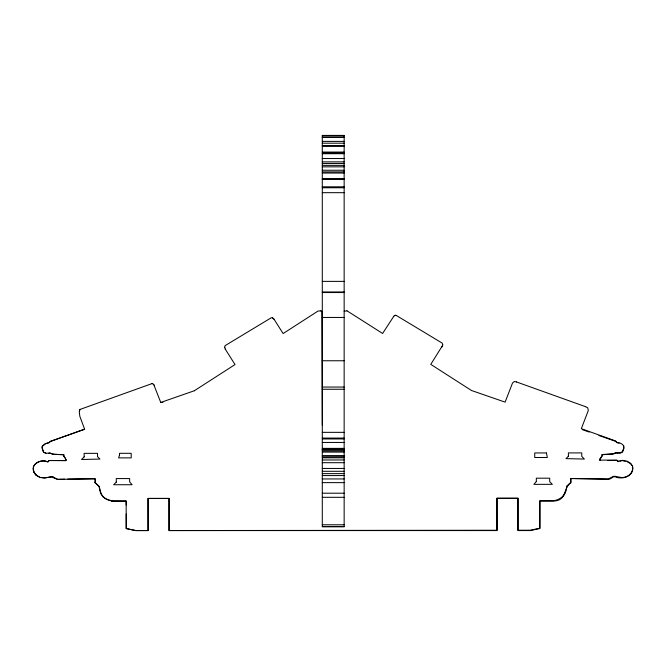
<?xml version="1.0" encoding="UTF-8"?>
<svg xmlns="http://www.w3.org/2000/svg" width="666" height="666" viewBox="0 0 666 666"><rect width="100%" height="100%" fill="white"/><g stroke="black" fill="none" stroke-linecap="round" stroke-linejoin="round"><path stroke-width="1" d="M442.715 344.797L442.224 343.132L395.995 315.284M111.597 500.965L126.174 501.09L112.546 501.098L105.927 498.917L103.072 497.002L101.149 493.997L99.251 486.63L95.138 482.758L95.246 478.921L67.741 479.12M65.584 458.716L63.736 455.935L63.811 454.778L53.521 454.279M151.981 383.608L79.92 409.473L79.279 411.879L79.828 416.292L84.582 429.137L50.275 441.483L49.259 442.449M566.558 487.712L566.899 486.013L570.862 482.326L570.745 478.488L608.366 478.912L613.702 476.257L615.168 476.357M566.724 486.704L566.791 486.255M442.624 345.363L442.74 344.797M272.819 317.982L271.37 317.69L226.015 345.105L224.933 345.912L224.725 347.286M566.575 487.712C566.125 494.838 560.381 500 553.463 500.699L539.851 500.715L539.86 528.188L530.278 530.228L517.982 530.236L517.973 498.101L496.969 498.118L497.019 530.253L169.064 530.552L169.039 498.418M79.371 410.839L79.937 409.473M442.64 345.363L430.769 364.377L471.503 390.509L505.111 402.131L512.537 382.983L514.368 381.501L516.516 381.959M49.284 442.449L45.271 443.814L42.233 446.295L42.174 448.684L43.523 452.231L45.829 453.263L50.05 453.113L52.905 454.237L63.853 454.703L63.736 455.935M441.891 347.103L442.182 346.578M562.945 496.578L564.851 493.573M618.831 461.605L617.665 461.58L616.791 460.048L600.008 460.148L600.008 458.916L602.081 455.719L602.147 454.528M393.831 316.233L382.609 333.466L346.994 310.822M393.814 316.233L394.98 315.368M623.692 445.77L623.767 448.16L622.419 451.706L620.096 452.738L615.917 452.597L613.036 453.729L602.164 454.528M344.172 311.238L347.019 310.822M194.33 390.759L235.015 364.56L225.241 349.067M84.632 429.312L50.35 441.392L49.159 442.715L45.338 443.723L42.308 446.203L42.133 447.41L43.565 452.131L45.887 453.171M153.63 384.307L160.756 402.447L194.347 390.759M394.955 315.368L395.704 315.218M50.832 476.864L44.772 478.005L40.11 477.497L36.072 475.158L33.974 472.319L36.089 475.158M620.071 461.247L621.203 460.98M45.796 477.763L52.306 476.681L57.667 479.329L64.769 479.179M622.668 460.348L617.623 461.155M48.585 453.221L50.092 453.022L50.749 453.579M50.816 476.864L53.147 477.131M621.195 477.48C627.505 478.088 634.099 472.669 632.509 466.017L630.594 463.295L626.964 461.138L622.643 460.348M607.7 460.539L616.849 460.472M322.294 135.673L344.147 135.673M322.294 137.104L344.147 137.104M322.294 137.371L344.147 137.371M322.294 141.392L344.147 141.392M322.294 143.19L344.147 143.19M322.294 145.787L344.147 145.787M322.294 146.137L344.147 146.137M322.294 152.064L344.147 152.064M322.294 152.822L344.147 152.822M322.294 153.696L344.147 153.696M322.294 158.533L344.147 158.533M322.294 161.863L344.147 161.863M322.294 163.453L344.147 163.453M322.294 165.359L344.147 165.359M322.294 166.833L344.147 166.833M322.294 170.246L344.147 170.246M322.294 171.911L344.147 171.911M322.294 173.043L344.147 173.043M322.294 178.821L344.147 178.821M322.294 179.196L344.147 179.196M322.294 186.813L344.147 186.813M322.294 187.754L344.147 187.754M322.294 192.674L344.147 192.674M322.294 281.377L344.147 281.377M322.294 291.966L344.147 291.966M322.294 292.541L344.147 292.541M321.911 311.588L322.311 425.208M322.294 317.449L344.147 317.449M322.294 360.756L344.147 360.756M322.294 387.046L344.147 387.046M322.294 389.252L344.147 389.252M160.739 402.447L162.92 402.455M322.294 432.342L344.147 432.342M322.294 438.078L344.147 438.078M322.294 438.952L344.147 438.952M616.841 442.291C619.388 442.798 622.535 443.439 623.742 446.203L623.834 448.593L622.485 452.131L620.154 453.171L615.958 453.022L613.095 454.145L602.197 454.703L602.247 455.852L600.066 459.324L600.066 460.556M322.294 442.44L344.147 442.44M322.294 448.376L344.147 448.376M322.294 449.267L344.147 449.267M322.294 449.408L344.147 449.408M322.294 449.825L344.147 449.825M322.294 450.949L344.147 450.949M322.294 452.097L344.147 452.097M615.892 452.597L617.399 452.797M322.294 455.569L344.147 455.569M322.294 456.801L344.147 456.71M322.294 457.808L344.147 457.808M600.008 458.916L600.033 460.148M65.926 459.398L65.942 460.631L49.142 460.564L47.827 461.996M322.294 459.973L344.147 459.973M322.294 462.703L344.147 462.703M322.294 468.448L344.147 468.448M322.294 471.295L344.147 471.295M322.294 473.634L344.147 473.634M322.294 475.566L344.147 475.566M322.294 478.946L344.147 478.946M95.138 482.758L95.155 482.092M322.294 482.634L344.147 482.634M322.294 493.198L344.147 493.198M322.294 497.311L344.147 497.311M632.558 466.458C634.49 476.032 622.61 480.161 615.193 476.781C612.52 476.115 611.08 479.395 608.383 479.329L572.269 478.579L570.779 478.871L570.879 482.708C562.795 488.228 567.207 500.649 553.479 501.073L539.868 501.073L539.835 528.546L530.269 530.569L517.973 530.569L517.973 498.434L496.986 498.434L496.986 530.569L169.056 530.569L169.056 498.434L148.052 498.434L148.077 530.569L135.789 530.586L126.224 528.563L126.157 501.09L126.207 505.028M169.056 498.434L148.052 498.434L148.102 530.569L135.781 530.569L126.24 528.563L126.215 514.019M322.294 524.783L344.147 524.783M322.294 526.49L344.147 526.49M53.58 454.195L51.94 453.979M619.122 443.131L617.474 442.915M151.965 383.608L153.655 384.307M40.151 477.397L44.805 477.913M44.813 461.08C40.476 460.506 35.514 462.387 33.483 466.458C32.584 470.879 35.057 475.424 39.344 476.931M621.22 477.48L615.151 476.357M622.702 460.78L625.291 461.255M44.797 461.08L47.86 461.904L49.201 460.472L65.984 460.556L65.984 459.324L63.869 456.202M321.512 311.263A9.441 9.441 0 0 0 320.87 310.872L318.032 311.047L283.125 333.558L273.934 319.072L272.411 317.765M47.211 461.605C40.668 458.658 30.095 464.485 33.991 472.319M111.622 500.932C105.045 499.941 99.942 494.846 99.434 488.136M582.392 429.653L589.21 432.059M598.942 435.489L609.656 439.26M610.63 439.602L615.501 441.325M516.5 381.959L585.622 406.701M585.605 406.701L587.745 407.825L588.286 410.572L581.318 428.688L615.65 440.967L616.891 442.715M54.154 478.088L57.651 479.412L93.764 478.629L95.246 478.921L95.171 482.708L99.134 486.396M320.854 310.872L322.053 311.738M627.022 461.571L629.919 463.295M615.7 441.392L616.716 442.366M53.122 477.131L54.179 478.088M630.644 463.727L632.084 465.775M273.909 319.072L274.192 319.489M154.246 385.123L154.429 385.547M225.258 349.067L224.7 347.286M99.217 486.68L99.45 488.136M99.234 486.68L99.301 487.129M119.53 455.144L118.59 457.883L131.202 457.875L131.194 453.313L119.53 453.321L119.53 455.144M536.338 481.476L533.907 484.357L552.339 484.34L549.708 481.709L549.7 478.188L536.33 478.196L536.338 481.476M84.157 456.884L81.527 459.515L99.958 459.057L97.527 456.626L97.527 453.346L84.149 453.355L84.157 456.884M116.267 482.109L113.636 484.74L132.076 484.723L129.645 481.851L129.637 478.571L116.267 478.579L116.267 482.109M568.406 456.202L565.975 458.633L584.407 459.057L581.776 456.426L581.768 452.905L568.398 452.913L568.406 456.202M344.147 135.414L322.294 135.414L322.294 526.814L344.147 526.814L344.147 135.414M546.395 452.938L534.731 452.947L534.731 457.5L547.344 457.492L546.395 452.938"/></g></svg>
